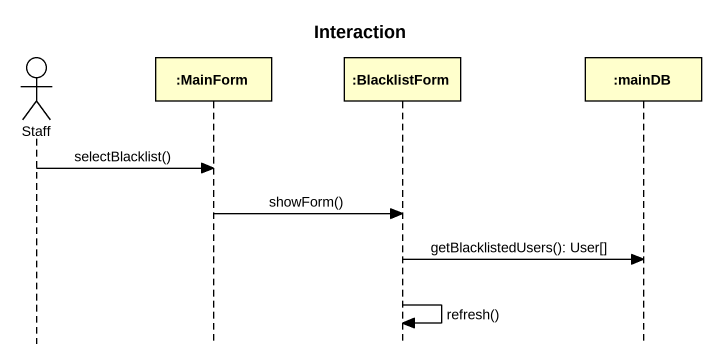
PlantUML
@startuml
title Interaction
hide footbox
actor Staff
participant ":MainForm" as MainForm
participant ":BlacklistForm" as BlacklistForm
participant ":mainDB" as mainDB

Staff -> MainForm : selectBlacklist()
MainForm -> BlacklistForm : showForm()
BlacklistForm -> mainDB : getBlacklistedUsers(): User[]
BlacklistForm -> BlacklistForm : refresh()
@enduml
